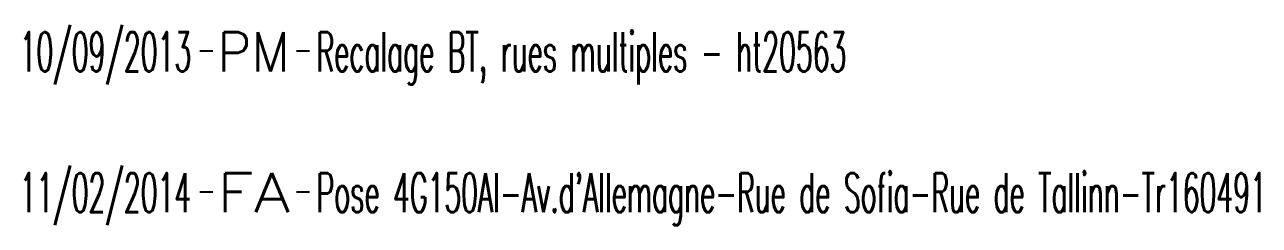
# Model space of a CAD drawing. Header units: millimetres. Extents: x 146511 to 147000, y 143998 to 145000.
# Drawn here: x 146511.13 to 146558.32, y 144726.2 to 144733.88 of the extents above; entities that cross this region are included whole.
import ezdxf
from ezdxf.enums import TextEntityAlignment as Align

# ---------------------------------------------------------------- set-up
doc = ezdxf.new("R2010")
doc.units = ezdxf.units.MM
doc.header["$MEASUREMENT"] = 0
doc.layers.get('0').update_dxf_attribs({"linetype": 'CONTINUOUS'})
doc.layers.add('B_110', color=1, linetype='CONTINUOUS')
doc.styles.get("Standard").update_dxf_attribs({"font": 'romans.shx', "width": 0.85})

# ---------------------------------------------------------------- blocks, each defined once
blk = doc.blocks.new('GIS_MODF')
at = {"color": 0, "linetype": 'Continuous', "flags": 128}
for points in [[(-2.176, -0.014), (-1.676, -0.014)], [(1.519, -0.014), (2.019, -0.014)]]:
    blk.add_lwpolyline(points, dxfattribs=at)
at = {"color": 0, "linetype": 'Continuous', "width": 0.5}
blk.add_attdef('DATE', text='', height=1.5, dxfattribs=at).set_placement((-2.502, -0.798), align=Align.RIGHT)
at = {"color": 0, "linetype": 'Continuous', "width": 1.771291}
blk.add_attdef('USER', text='', height=1.5, dxfattribs=at).set_placement((-1.507, -0.798), (1.276, -0.798), align=Align.FIT)
at = {"color": 0, "linetype": 'Continuous', "width": 0.5}
blk.add_attdef('DESC', (2.289, -0.798), '', height=1.5, dxfattribs=at)

msp = doc.modelspace()

# ---------------------------------------------------------------- block references
at = {"layer": 'B_110', "linetype": 'Continuous'}
ref = msp.add_blockref('GIS_MODF', (146520, 144732.889), dxfattribs=at)
ref.add_attrib('DATE', '10/09/2013', dxfattribs={"layer": '0', "color": 0, "linetype": 'Continuous', "height": 1.5, "width": 0.5}).set_placement((146517.498, 144732.09), align=Align.RIGHT)
ref.add_attrib('USER', 'PM', dxfattribs={"layer": '0', "color": 0, "linetype": 'Continuous', "height": 1.5, "width": 0.950449}).set_placement((146518.493, 144732.09), (146521.276, 144732.09), align=Align.FIT)
ref.add_attrib('DESC', 'Recalage BT, rues multiples - ht20563', (146522.289, 144732.09), dxfattribs={"layer": '0', "color": 0, "linetype": 'Continuous', "height": 1.5, "width": 0.5})
ref = msp.add_blockref('GIS_MODF', (146520, 144727.5), dxfattribs=at)
ref.add_attrib('DATE', '11/02/2014', dxfattribs={"layer": '0', "color": 0, "linetype": 'Continuous', "height": 1.5, "width": 0.5}).set_placement((146517.498, 144726.702), align=Align.RIGHT)
ref.add_attrib('USER', 'FA', dxfattribs={"layer": '0', "color": 0, "linetype": 'Continuous', "height": 1.5, "width": 1.113383}).set_placement((146518.493, 144726.702), (146521.276, 144726.702), align=Align.FIT)
ref.add_attrib('DESC', "Pose 4G150Al-Av.d'Allemagne-Rue de Sofia-Rue de Tallinn-Tr160491", (146522.289, 144726.702), dxfattribs={"layer": '0', "color": 0, "linetype": 'Continuous', "height": 1.5, "width": 0.5})

doc.saveas('drawing.dxf')
